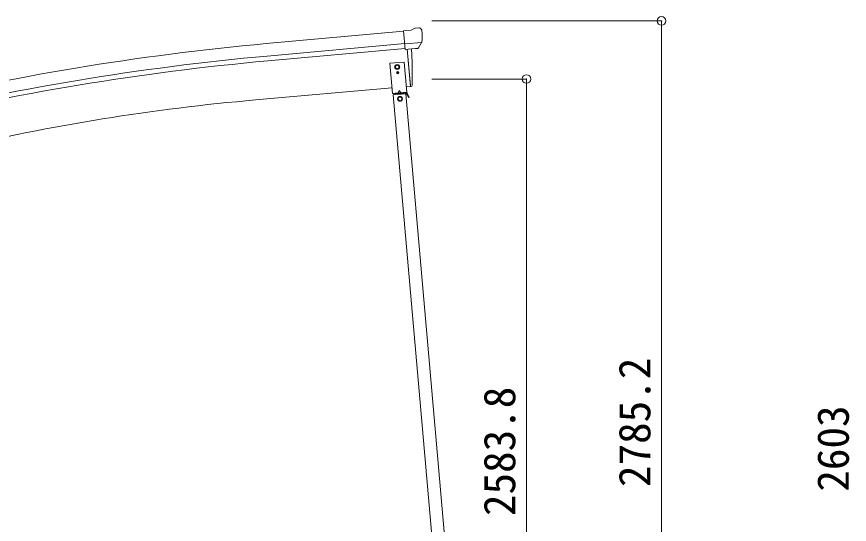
# Model space of a CAD drawing. Units: millimetres at full size. Extents: x -21204 to 8479, y -5853 to 7886.
# Drawn here: x -5494 to -2603, y -83 to 1679 of the extents above; entities that cross this region are included whole.
import ezdxf
from ezdxf.enums import TextEntityAlignment as Align

# ---------------------------------------------------------------- set-up
doc = ezdxf.new("R2010")
doc.units = ezdxf.units.MM
doc.header["$LTSCALE"] = 30
doc.header["$PDMODE"] = 32
doc.header["$PDSIZE"] = 30
for name, color, linetype, lineweight in [('0-0_0', 7, 'Continuous', 9), ('0-1_本体', 4, 'Continuous', 9), ('0-2_部品', 7, 'Continuous', 9), ('0-A_寸法', 6, 'Continuous', 9), ('1-1_GLASS', 4, 'Continuous', 9), ('1-2_GLASS_SEAL', 7, 'Continuous', 9)]:
    doc.layers.add(name, color=color, linetype=linetype, lineweight=lineweight)
doc.styles.add('ＭＳ ゴシック', font='')
doc.styles.get('ＭＳ ゴシック').set_extended_font_data('MS Gothic')

msp = doc.modelspace()

# ---------------------------------------------------------------- linework, layer by layer
at = {"layer": '0-0_0', "color": 6}
for p, q in [((-3255.3, -1120.76), (-3255.3, 1664.44)), ((-3724.31, 1463.04), (-3724.31, -1120.76))]:
    msp.add_line(p, q, dxfattribs=at)
at = {"layer": '0-1_本体'}
for p, q in [((-4628.18, 1585.79), (-4150.87, 1629.12)), ((-4624.28, 1542.76), (-4147.16, 1586.06)), ((-4622.76, 1526.04), (-4145.49, 1569.36)), ((-4138.19, 1566.18), (-4126.93, 1437.57)), ((-4191.76, 1431.9), (-4664.87, 1390.51)), ((-4126.93, 1437.57), (-4141.95, 1436.26))]:
    msp.add_line(p, q, dxfattribs=at)
for centre, radius, start, end in [((-3814.17, -7382.78), 9005.44, 95.18612, 103.68612), ((-3814.17, -7382.78), 8962.23, 95.18612, 103.68612), ((-3814.17, -7382.78), 8945.44, 95.18612, 103.68612), ((-4018.6, -5987.9), 7406.65, 95.00571, 103.2889)]:
    msp.add_arc(centre, radius, start, end, dxfattribs=at)
at = {"layer": '0-2_部品'}
for p, q in [((-4124.25, 1632.54), (-4150.81, 1630.22)), ((-4145.16, 1565.56), (-4150.81, 1630.22)), ((-4124.25, 1632.54), (-4112.53, 1639.31)), ((-4097.63, 1640.9), (-4111.29, 1639.7)), ((-4088.49, 1635.14), (-4093.97, 1639.75)), ((-4087.43, 1633.1), (-4087.31, 1631.76)), ((-4087.95, 1590.26), (-4146.87, 1585.1)), ((-4135.2, 1566.43), (-4145.16, 1565.56)), ((-4127.13, 1439.85), (-4138.19, 1566.18)), ((-4101.59, 1569.37), (-4109.29, 1568.7)), ((-4099.2, 1570.77), (-4088.27, 1589.71)), ((-4126.89, 1437.08), (-4127.13, 1439.85)), ((-4124.28, 1437.47), (-4126.89, 1437.08))]:
    msp.add_line(p, q, dxfattribs=at)
for points in [[(-4087.88, 1590.89), (-4088.17, 1589.9), (-4088.27, 1589.71)], [(-4135.2, 1566.43), (-4134.92, 1566.36), (-4109.55, 1568.58), (-4109.29, 1568.7)], [(-4121.74, 1440.31), (-4120.9, 1465.93), (-4120.7, 1492.43), (-4121.17, 1518.92), (-4122.32, 1545.39), (-4123.82, 1567.35)]]:
    msp.add_lwpolyline(points, dxfattribs=at)
msp.add_circle((-4173.04, 1504.71), 6.5, dxfattribs=at)
for centre, radius, start, end in [((-4111.03, 1636.71), 3, 95, 120), ((-4097.19, 1635.91), 5, 50.00648, 94.99352), ((-4288.94, 1614.12), 202.4, 353.4085, 5), ((-4124.72, 1440.44), 3, 278.50322, 357.46219)]:
    msp.add_arc(centre, radius, start, end, dxfattribs=at)
for centre, major_axis, ratio, start_param, end_param in [((-4083.1, 1637.15), (-15.35, 3.44), 0.101033, 5.9751426, 5.9753737), ((-4090.42, 1632.85), (2.71, -1.31), 0.997474, 0.5366567, 1.3225652), ((-4101.86, 1572.36), (1.62, -2.54), 0.997631, 5.8041905, 5.8929484), ((-4101.93, 1572.47), (-3.5, 2.17), 0.650902, 2.1145521, 2.1873627), ((-4101.8, 1572.28), (1.62, -2.54), 0.997631, 5.965759, 6.7621801)]:
    msp.add_ellipse(centre, major_axis=major_axis, ratio=ratio, start_param=start_param, end_param=end_param, dxfattribs=at)
at = {"layer": '0-A_寸法'}
for p, q in [((-3255.3, 1664.44), (-4053.14, 1664.44)), ((-3724.31, 1463.04), (-4053.14, 1463.04))]:
    msp.add_line(p, q, dxfattribs=at)
for p in [(-3255.3, 1664.44), (-3724.31, 1463.04)]:
    msp.add_point(p, dxfattribs=at)
at = {"layer": '1-1_GLASS'}
for p, q in [((-4186.67, 1408.15), (-4042.69, -236.51)), ((-4142.84, 1411.99), (-3998.85, -232.67))]:
    msp.add_line(p, q, dxfattribs=at)
at = {"layer": '1-2_GLASS_SEAL'}
for p, q in [((-4172.53, 1485.19), (-4173.35, 1485.19)), ((-4170.07, 1484.37), (-4169.25, 1484.37)), ((-4165.93, 1423.48), (-4170.06, 1414.62)), ((-4165.93, 1423.48), (-4160.32, 1415.48)), ((-4142.84, 1411.99), (-4186.67, 1408.15)), ((-4141.92, 1415.08), (-4185.44, 1411.27)), ((-4185.18, 1408.28), (-4185.44, 1411.27)), ((-4170.73, 1409.54), (-4170.99, 1412.53)), ((-4170.77, 1410.04), (-4158.82, 1411.09)), ((-4158.78, 1410.59), (-4159.04, 1413.58)), ((-4144.33, 1411.86), (-4144.59, 1414.84)), ((-4144.38, 1412.35), (-4141.7, 1412.59)), ((-4131.22, 1400.01), (-4139.06, 1413.59)), ((-4135.89, 1403.09), (-4133.72, 1404.34))]:
    msp.add_line(p, q, dxfattribs=at)
for points in [[(-4140.29, 1417.23), (-4149.44, 1521.83), (-4199.25, 1517.47), (-4190.09, 1412.87)], [(-4173.04, 1512.21), (-4179.54, 1508.46), (-4179.54, 1500.95), (-4173.04, 1497.2), (-4166.54, 1500.95), (-4166.54, 1508.46)], [(-4150.07, 1414.36), (-4179.96, 1411.75), (-4180.13, 1413.74), (-4150.25, 1416.36)], [(-4163.36, 1401.63), (-4169.86, 1397.88), (-4169.86, 1390.38), (-4163.36, 1386.62), (-4156.86, 1390.38), (-4156.86, 1397.88)]]:
    msp.add_lwpolyline(points, close=True, dxfattribs=at)
for points in [[(-4173.35, 1485.19), (-4173.35, 1484.37), (-4172.53, 1484.37)], [(-4170.89, 1486.01), (-4170.89, 1486.83), (-4171.71, 1486.83), (-4171.71, 1486.01)], [(-4171.71, 1483.55), (-4171.71, 1482.73), (-4170.89, 1482.73), (-4170.89, 1483.55)], [(-4169.25, 1484.37), (-4169.25, 1485.19), (-4170.07, 1485.19)], [(-4131.22, 1400.01), (-4133.39, 1398.76), (-4141.23, 1412.34)]]:
    msp.add_lwpolyline(points, dxfattribs=at)
for centre, radius in [((-4173.04, 1504.71), 8.5), ((-4173.04, 1504.71), 7.7), ((-4173.04, 1504.71), 6.5), ((-4172.96, 1504.71), 6.5), ((-4171.3, 1484.78), 3.75), ((-4163.36, 1394.13), 8.5), ((-4163.36, 1394.13), 7.7), ((-4163.36, 1394.13), 6.5)]:
    msp.add_circle(centre, radius, dxfattribs=at)
for centre, radius, start, end in [((-4172.53, 1486.01), 0.82, 270.004, 0.004), ((-4172.53, 1483.55), 0.82, 0.004, 90.004), ((-4170.07, 1486.01), 0.82, 180.004, 270.004), ((-4170.07, 1483.55), 0.82, 90.004, 180.004), ((-4141.66, 1412.09), 3, 30.004, 95.004), ((-4141.66, 1412.09), 0.5, 30.004, 95.004)]:
    msp.add_arc(centre, radius, start, end, dxfattribs=at)

# ---------------------------------------------------------------- texts
at = {"layer": '0-A_寸法', "color": 7, "style": 'ＭＳ ゴシック'}
for s, p in [('2785.2', (-3261.3, 46.84)), ('2583.8', (-3730.31, -53.86)), ('2603', (-2572.2, 30.74))]:
    msp.add_text(s, height=110, rotation=90, dxfattribs=at).set_placement(p, align=Align.BOTTOM_LEFT)

doc.saveas('drawing.dxf')
